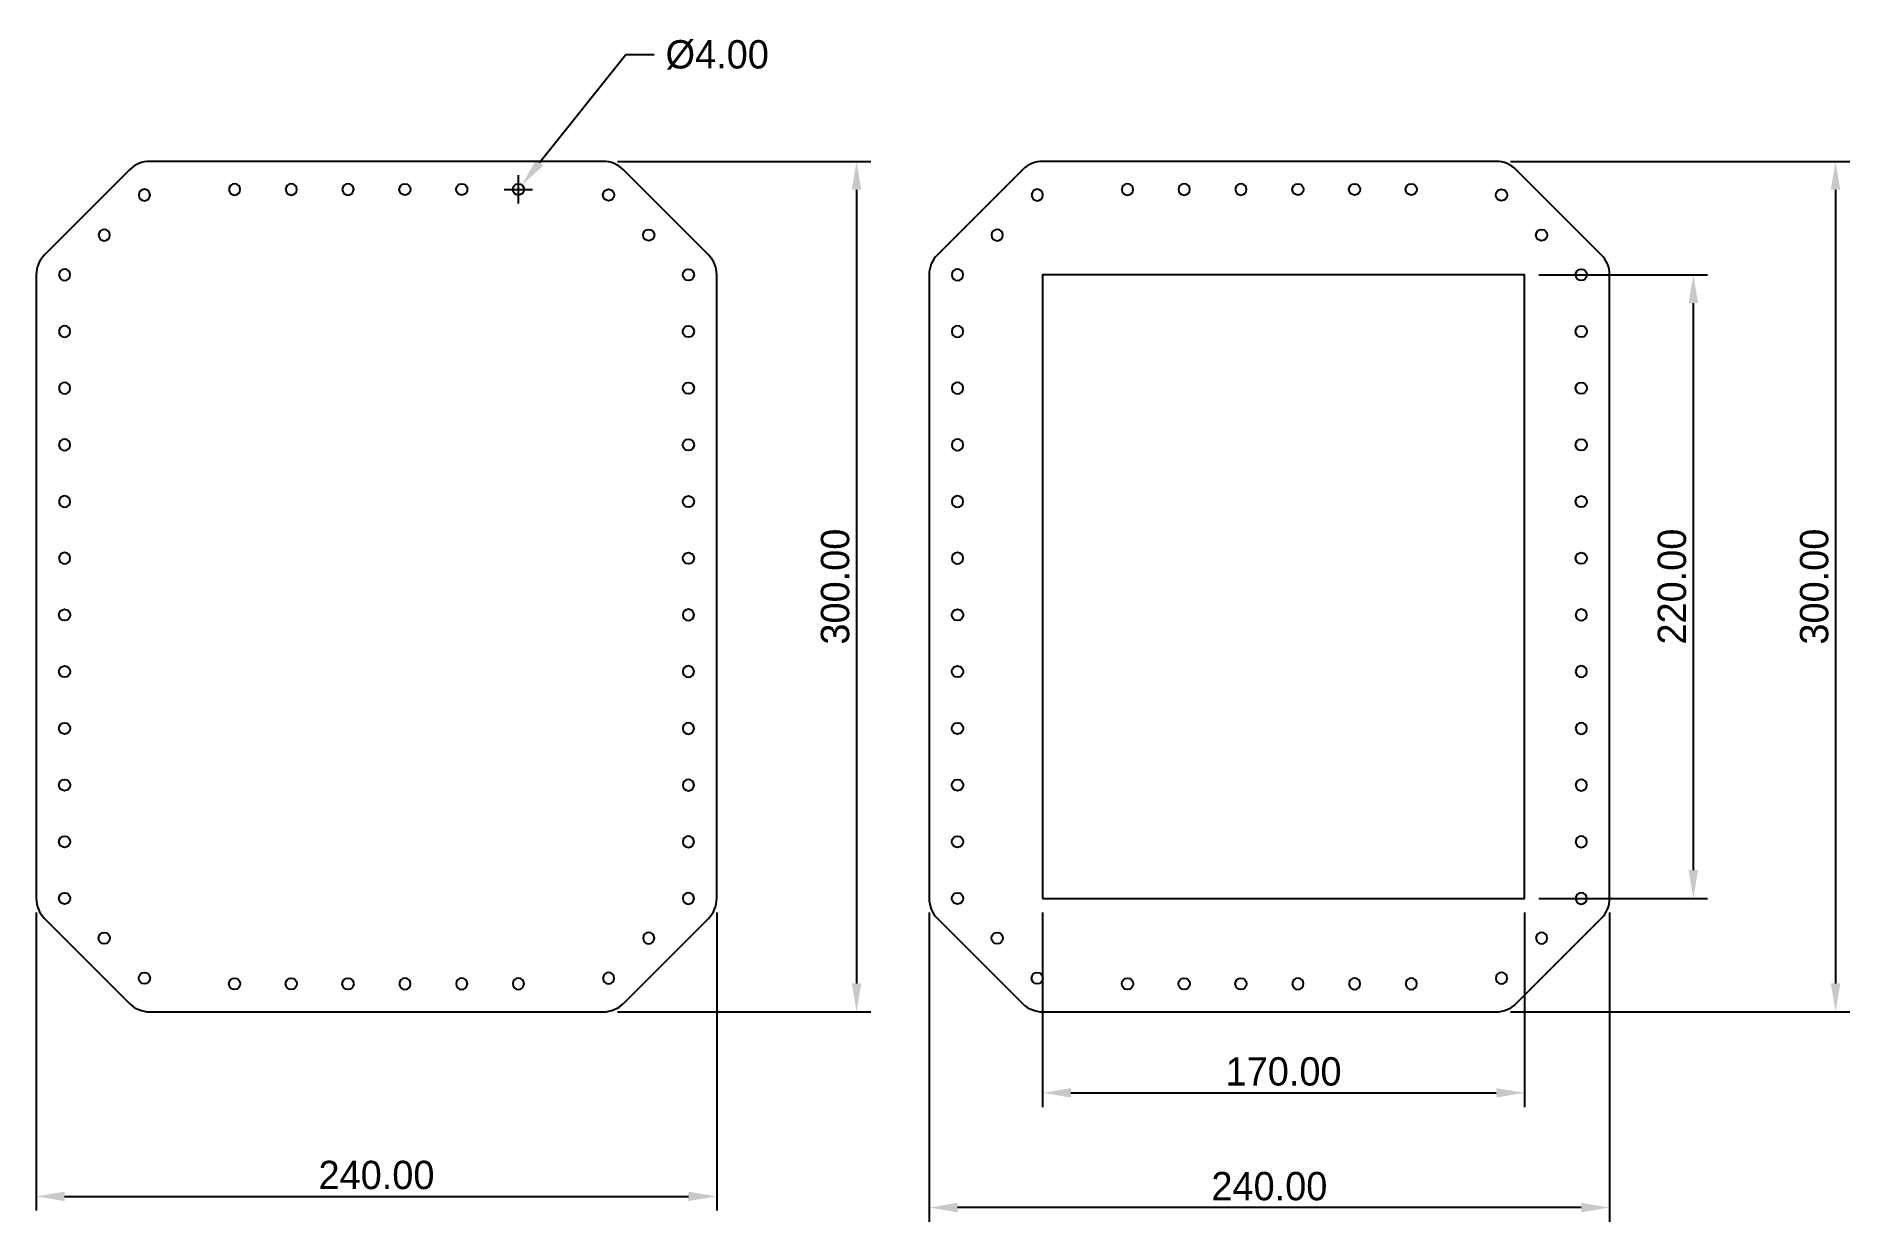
# Model space of a CAD drawing. Header units: millimetres. Extents: x -435 to 205, y -224 to 194.
import ezdxf

# ---------------------------------------------------------------- set-up
doc = ezdxf.new("R2010")
doc.units = ezdxf.units.MM
doc.layers.add('frame', color=18, linetype='Continuous', true_color=0x000000)
doc.styles.add('默认值', font='')
doc.styles.get('默认值').set_extended_font_data('M+2BD93')
doc.dimstyles.new('默认值', dxfattribs={"dimscale": 10, "dimtxt": 1, "dimasz": 1, "dimexe": 0.5, "dimexo": 0.5, "dimgap": 0.25, "dimtad": 1, "dimtoh": 1, "dimzin": 1, "dimdsep": 46, "dimtxsty": '默认值', "dimcen": 0.5, "dimazin": 1, "dimtfac": 1, "dimtdec": 4, "dimtix": 1, "dimtofl": 0, "dimtmove": 1, "dimatfit": 3, "dimfxl": 1, "dimtolj": 1, "dimtzin": 1, "dimarcsym": 0})

# ---------------------------------------------------------------- blocks, each defined once
blk = doc.blocks.new('*D1')
at = {"layer": 'Defpoints', "color": 0}
for p in [(-434.94, -110), (-194.94, -110), (-194.94, -215.11)]:
    blk.add_point(p, dxfattribs=at)
at = {"layer": 'frame', "color": 0, "lineweight": -2}
for p, q in [((-434.94, -115), (-434.94, -220.11)), ((-194.94, -115), (-194.94, -220.11)), ((-424.94, -215.11), (-204.94, -215.11))]:
    blk.add_line(p, q, dxfattribs=at)
at = {"layer": 'frame', "color": 0}
for points in [[(-424.94, -213.44), (-424.94, -216.77), (-434.94, -215.11)], [(-204.94, -216.77), (-204.94, -213.44), (-194.94, -215.11)]]:
    blk.add_solid(points, dxfattribs=at)
at = {"layer": 'frame', "color": 0, "insert": (-314.94, -207.61), "char_height": 10, "attachment_point": 5, "style": '默认值'}
blk.add_mtext('\\A1;240.00', dxfattribs=at)
blk = doc.blocks.new('*D2')
at = {"layer": 'Defpoints', "color": 0}
for p in [(-234.94, 150), (-234.94, -150), (-145.63, -150)]:
    blk.add_point(p, dxfattribs=at)
at = {"layer": 'frame', "color": 0, "lineweight": -2}
for p, q in [((-229.94, 150), (-140.63, 150)), ((-145.63, 140), (-145.63, -140)), ((-229.94, -150), (-140.63, -150))]:
    blk.add_line(p, q, dxfattribs=at)
at = {"layer": 'frame', "color": 0}
for points in [[(-143.96, 140), (-147.3, 140), (-145.63, 150)], [(-147.3, -140), (-143.96, -140), (-145.63, -150)]]:
    blk.add_solid(points, dxfattribs=at)
at = {"layer": 'frame', "color": 0, "insert": (-153.13, 0), "char_height": 10, "attachment_point": 5, "rotation": 90, "style": '默认值'}
blk.add_mtext('\\A1;300.00', dxfattribs=at)
blk = doc.blocks.new('*D3')
at = {"layer": 'Defpoints', "color": 0}
for p in [(-263.64, 141.67), (-266.13, 138.54)]:
    blk.add_point(p, dxfattribs=at)
at = {"layer": 'frame', "color": 0, "lineweight": -2}
for p, q in [((-227.03, 187.58), (-257.4, 149.49)), ((-217.03, 187.58), (-227.03, 187.58))]:
    blk.add_line(p, q, dxfattribs=at)
at = {"layer": 'frame', "color": 0}
for p, q in [((-264.89, 135.11), (-264.89, 145.11)), ((-269.89, 140.11), (-259.89, 140.11))]:
    blk.add_line(p, q, dxfattribs=at)
blk.add_solid([(-258.71, 150.53), (-256.1, 148.45), (-263.64, 141.67)], dxfattribs=at)
at = {"layer": 'frame', "color": 0, "insert": (-194.76, 187.58), "char_height": 10, "attachment_point": 5, "style": '默认值'}
blk.add_mtext('\\A1;%%c4.00', dxfattribs=at)
blk = doc.blocks.new('*D4')
at = {"layer": 'Defpoints', "color": 0}
for p in [(-120, -110), (120, -110), (-120, -219.05)]:
    blk.add_point(p, dxfattribs=at)
at = {"layer": 'frame', "color": 0, "lineweight": -2}
for p, q in [((-120, -115), (-120, -224.05)), ((120, -115), (120, -224.05)), ((110, -219.05), (-110, -219.05))]:
    blk.add_line(p, q, dxfattribs=at)
at = {"layer": 'frame', "color": 0}
for points in [[(-110, -217.38), (-110, -220.72), (-120, -219.05)], [(110, -220.72), (110, -217.38), (120, -219.05)]]:
    blk.add_solid(points, dxfattribs=at)
at = {"layer": 'frame', "color": 0, "insert": (0, -211.55), "char_height": 10, "attachment_point": 5, "style": '默认值'}
blk.add_mtext('\\A1;240.00', dxfattribs=at)
blk = doc.blocks.new('*D5')
at = {"layer": 'Defpoints', "color": 0}
for p in [(-80, -110), (90, -110), (90, -178.58)]:
    blk.add_point(p, dxfattribs=at)
at = {"layer": 'frame', "color": 0, "lineweight": -2}
for p, q in [((-80, -115), (-80, -183.58)), ((90, -115), (90, -183.58)), ((-70, -178.58), (80, -178.58))]:
    blk.add_line(p, q, dxfattribs=at)
at = {"layer": 'frame', "color": 0}
for points in [[(-70, -176.92), (-70, -180.25), (-80, -178.58)], [(80, -180.25), (80, -176.92), (90, -178.58)]]:
    blk.add_solid(points, dxfattribs=at)
at = {"layer": 'frame', "color": 0, "insert": (5, -171.08), "char_height": 10, "attachment_point": 5, "style": '默认值'}
blk.add_mtext('\\A1;170.00', dxfattribs=at)
blk = doc.blocks.new('*D6')
at = {"layer": 'Defpoints', "color": 0}
for p in [(90, 110), (149.53, 110), (90, -110)]:
    blk.add_point(p, dxfattribs=at)
at = {"layer": 'frame', "color": 0, "lineweight": -2}
for p, q in [((95, 110), (154.53, 110)), ((149.53, -100), (149.53, 100)), ((95, -110), (154.53, -110))]:
    blk.add_line(p, q, dxfattribs=at)
at = {"layer": 'frame', "color": 0}
for points in [[(151.19, 100), (147.86, 100), (149.53, 110)], [(147.86, -100), (151.19, -100), (149.53, -110)]]:
    blk.add_solid(points, dxfattribs=at)
at = {"layer": 'frame', "color": 0, "insert": (142.03, 0), "char_height": 10, "attachment_point": 5, "rotation": 90, "style": '默认值'}
blk.add_mtext('\\A1;220.00', dxfattribs=at)
blk = doc.blocks.new('*D7')
at = {"layer": 'Defpoints', "color": 0}
for p in [(80, 150), (80, -150), (199.69, -150)]:
    blk.add_point(p, dxfattribs=at)
at = {"layer": 'frame', "color": 0, "lineweight": -2}
for p, q in [((85, 150), (204.69, 150)), ((199.69, 140), (199.69, -140)), ((85, -150), (204.69, -150))]:
    blk.add_line(p, q, dxfattribs=at)
at = {"layer": 'frame', "color": 0}
for points in [[(201.36, 140), (198.02, 140), (199.69, 150)], [(198.02, -140), (201.36, -140), (199.69, -150)]]:
    blk.add_solid(points, dxfattribs=at)
at = {"layer": 'frame', "color": 0, "insert": (192.19, 0), "char_height": 10, "attachment_point": 5, "rotation": 90, "style": '默认值'}
blk.add_mtext('\\A1;300.00', dxfattribs=at)

msp = doc.modelspace()

# ---------------------------------------------------------------- linework, layer by layer
at = {"layer": 'frame'}
for points in [[(-234.936, 150), (-394.936, 150)], [(80, 150), (-80, 150)], [(-402.007, 147.071), (-432.007, 117.071)], [(-197.865, 117.071), (-227.865, 147.071)], [(-87.071, 147.071), (-117.071, 117.071)], [(117.071, 117.071), (87.071, 147.071)], [(-434.936, 110), (-434.936, -110)], [(-194.936, -110), (-194.936, 110)], [(-120, 110), (-120, -110)], [(120, -110), (120, 110)], [(-432.007, -117.071), (-402.007, -147.071)], [(-227.865, -147.071), (-197.865, -117.071)], [(-117.071, -117.071), (-87.071, -147.071)], [(87.071, -147.071), (117.071, -117.071)], [(-394.936, -150), (-234.936, -150)], [(-80, -150), (80, -150)]]:
    msp.add_lwpolyline(points, dxfattribs=at)
msp.add_lwpolyline([(-80, -110), (90, -110), (90, 110), (-80, 110)], close=True, dxfattribs=at)
at = {"layer": 'frame', "extrusion": (0, 0, -1)}
for centre in [(364.986, 140.109), (344.986, 140.109), (324.986, 140.109), (50.05, 140.109), (30.05, 140.109), (10.05, 140.109), (396.794, 138.142), (81.858, 138.142), (410.936, 124), (96, 124), (424.936, 110), (110, 110), (424.936, 90), (110, 90), (424.936, 70), (110, 70), (424.936, 50), (110, 50), (424.936, 30), (110, 30), (424.936, 10), (110, 10), (204.936, -10), (-110, -10), (204.936, -30), (-110, -30), (204.936, -50), (-110, -50), (204.936, -70), (-110, -70), (204.936, -90), (-110, -90), (204.936, -110), (-110, -110), (218.936, -124), (-96, -124), (304.886, -140.109), (284.886, -140.109), (264.886, -140.109), (233.078, -138.142), (-10.05, -140.109), (-30.05, -140.109), (-50.05, -140.109), (-81.858, -138.142)]:
    msp.add_circle(centre, 2, dxfattribs=at)
at = {"layer": 'frame'}
for centre in [(-304.886, 140.109), (-284.886, 140.109), (-264.886, 140.109), (10.05, 140.109), (30.05, 140.109), (50.05, 140.109), (-233.078, 138.142), (81.858, 138.142), (-218.936, 124), (96, 124), (-204.936, 110), (110, 110), (-204.936, 90), (110, 90), (-204.936, 70), (110, 70), (-204.936, 50), (110, 50), (-204.936, 30), (110, 30), (-204.936, 10), (110, 10), (-424.936, -10), (-110, -10), (-424.936, -30), (-110, -30), (-424.936, -50), (-110, -50), (-424.936, -70), (-110, -70), (-424.936, -90), (-110, -90), (-424.936, -110), (-110, -110), (-410.936, -124), (-96, -124), (-396.794, -138.142), (-364.986, -140.109), (-344.986, -140.109), (-324.986, -140.109), (-81.858, -138.142), (-50.05, -140.109), (-30.05, -140.109), (-10.05, -140.109)]:
    msp.add_circle(centre, 2, dxfattribs=at)
for centre, start, end in [((-394.936, 140), 90, 135), ((-234.936, 140), 45, 90), ((-80, 140), 90, 135), ((80, 140), 45, 90), ((-424.936, 110), 135, 180), ((-204.936, 110), 0, 45), ((-110, 110), 135, 180), ((110, 110), 0, 45), ((-424.936, -110), 180, 225), ((-204.936, -110), 315, 360), ((-110, -110), 180, 225), ((110, -110), 315, 360), ((-394.936, -140), 225, 270), ((-234.936, -140), 270, 315), ((-80, -140), 225, 270), ((80, -140), 270, 315)]:
    msp.add_arc(centre, 10, start, end, dxfattribs=at)

# ---------------------------------------------------------------- dimensions: what is measured, and where the dimension line sits
dim = msp.add_diameter_dim_2p(p1=(-266.133, 138.545), p2=(-263.639, 141.672), dimstyle='默认值', override={"dimscale": 10, "dimasz": 1, "dimtad": 0, "dimtih": 1, "dimtoh": 1, "dimlfac": 1, "dimtxsty": '默认值', "dimsah": 0}, dxfattribs=at)
dim.commit()
dim.dimension.update_dxf_attribs({"geometry": '*D3', "text_midpoint": (-227.026, 187.576), "dimtype": 163})
for base, p1, p2, picture, middle in [((-145.63, -150), (-234.936, 150), (-234.936, -150), '*D2', (-153.13, 0)), ((199.688, -150), (80, 150), (80, -150), '*D7', (192.188, 0)), ((149.528, 110), (90, -110), (90, 110), '*D6', (142.028, 0))]:
    dim = msp.add_linear_dim(base=base, p1=p1, p2=p2, angle=90, dimstyle='默认值', override={"dimscale": 10, "dimtxt": 1, "dimasz": 1, "dimexe": 0.5, "dimexo": 0.5, "dimgap": 0.25, "dimtad": 1, "dimtih": 0, "dimtoh": 0, "dimdec": 2, "dimlfac": 1, "dimzin": 1, "dimtxsty": '默认值', "dimsah": 0, "dimcen": 0.5, "dimadec": 2, "dimazin": 1, "dimtix": 0, "dimtmove": 0, "dimtzin": 1}, dxfattribs=at)
    dim.commit()
    dim.dimension.update_dxf_attribs({"geometry": picture, "text_midpoint": middle})
for base, p1, p2, picture, middle in [((-194.936, -215.107), (-434.936, -110), (-194.936, -110), '*D1', (-314.936, -207.607)), ((-120, -219.049), (120, -110), (-120, -110), '*D4', (0, -211.549)), ((90, -178.583), (-80, -110), (90, -110), '*D5', (5, -171.083))]:
    dim = msp.add_linear_dim(base=base, p1=p1, p2=p2, dimstyle='默认值', override={"dimscale": 10, "dimtxt": 1, "dimasz": 1, "dimexe": 0.5, "dimexo": 0.5, "dimgap": 0.25, "dimtad": 1, "dimtih": 0, "dimtoh": 0, "dimdec": 2, "dimlfac": 1, "dimzin": 1, "dimtxsty": '默认值', "dimsah": 0, "dimcen": 0.5, "dimadec": 2, "dimazin": 1, "dimtix": 0, "dimtmove": 0, "dimtzin": 1}, dxfattribs=at)
    dim.commit()
    dim.dimension.update_dxf_attribs({"geometry": picture, "text_midpoint": middle})

doc.saveas('drawing.dxf')
